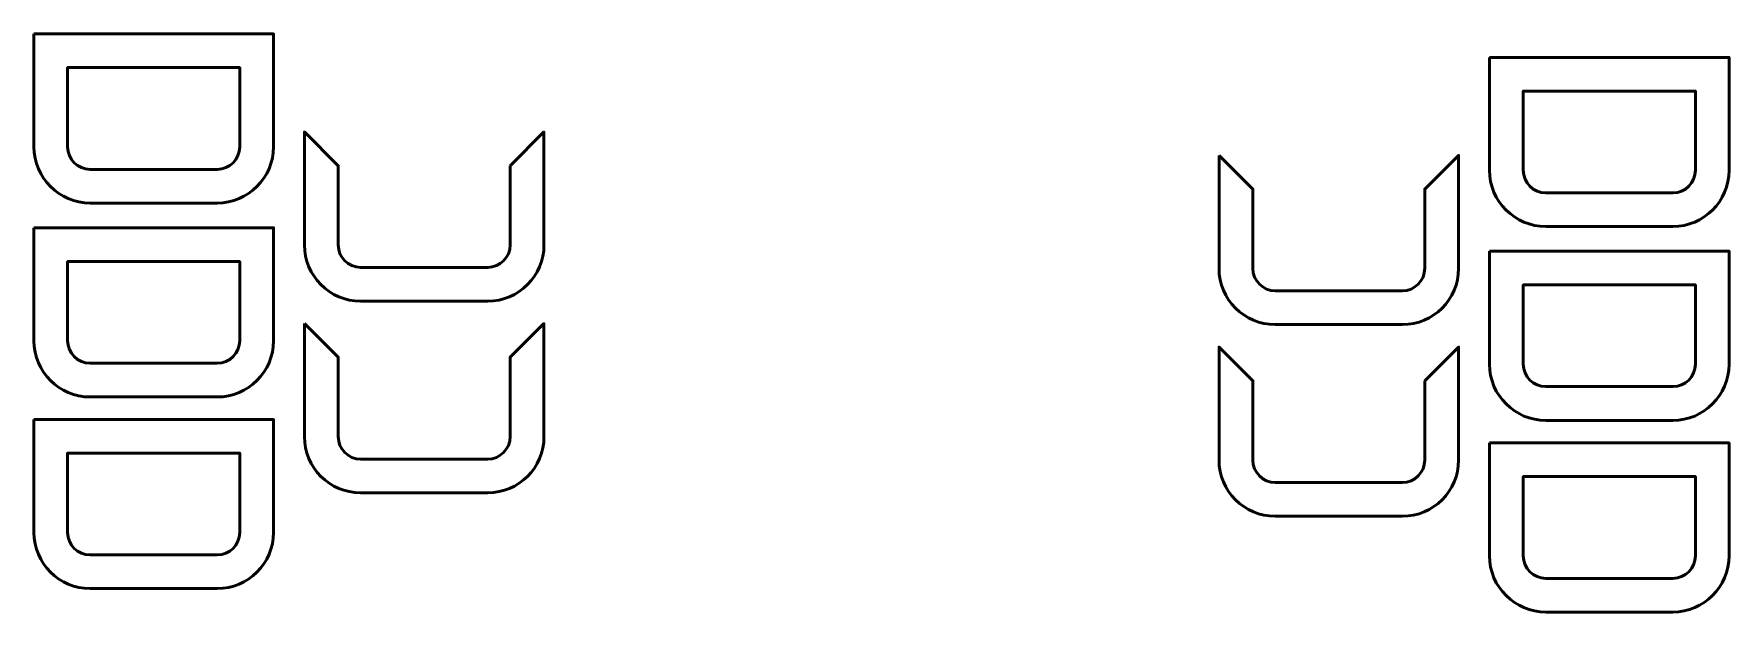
# Model space of a CAD drawing. Header units: inches. Extents: x 1117 to 1992, y -2324 to -585.
# Drawn here: x 1504.6 to 1614.3, y -1413.8 to -1376.3 of the extents above; entities that cross this region are included whole.
import ezdxf

# ---------------------------------------------------------------- set-up
doc = ezdxf.new("R2010")
doc.units = ezdxf.units.IN
doc.header["$MEASUREMENT"] = 0
doc.layers.add('Layer 1', color=7, linetype='Continuous')

msp = doc.modelspace()

# ---------------------------------------------------------------- linework, layer by layer
at = {"layer": 'Layer 1', "color": 18, "lineweight": 50, "true_color": 0x010101}
for points, knots in [([(1504.57, -1376.31), (1504.57, -1376.31), (1504.57, -1383.63), (1504.57, -1383.63), (1504.57, -1385.64), (1506.2, -1387.27), (1508.21, -1387.27), (1508.21, -1387.27), (1516.43, -1387.27), (1516.43, -1387.27), (1518.44, -1387.27), (1520.08, -1385.64), (1520.08, -1383.63), (1520.08, -1383.63), (1520.08, -1376.31), (1520.08, -1376.31), (1520.08, -1376.31), (1504.57, -1376.31), (1504.57, -1376.31)], [0, 0, 0, 0, 1, 1, 1, 2, 2, 2, 3, 3, 3, 4, 4, 4, 5, 5, 5, 6, 6, 6, 6]), ([(1598.8, -1377.83), (1598.8, -1377.83), (1598.8, -1385.15), (1598.8, -1385.15), (1598.8, -1387.16), (1600.44, -1388.79), (1602.45, -1388.79), (1602.45, -1388.79), (1610.67, -1388.79), (1610.67, -1388.79), (1612.68, -1388.79), (1614.31, -1387.16), (1614.31, -1385.15), (1614.31, -1385.15), (1614.31, -1377.83), (1614.31, -1377.83), (1614.31, -1377.83), (1598.8, -1377.83), (1598.8, -1377.83)], [0, 0, 0, 0, 1, 1, 1, 2, 2, 2, 3, 3, 3, 4, 4, 4, 5, 5, 5, 6, 6, 6, 6]), ([(1517.89, -1383.63), (1517.89, -1384.44), (1517.24, -1385.09), (1516.43, -1385.09), (1516.43, -1385.09), (1508.21, -1385.09), (1508.21, -1385.09), (1507.41, -1385.09), (1506.75, -1384.44), (1506.75, -1383.63), (1506.75, -1383.63), (1506.75, -1378.49), (1506.75, -1378.49), (1506.75, -1378.49), (1517.89, -1378.49), (1517.89, -1378.49), (1517.89, -1378.49), (1517.89, -1383.63), (1517.89, -1383.63), (1517.89, -1383.63), (1517.89, -1383.63), (1517.89, -1383.63)], [0, 0, 0, 0, 1, 1, 1, 2, 2, 2, 3, 3, 3, 4, 4, 4, 5, 5, 5, 6, 6, 6, 7, 7, 7, 7]), ([(1600.99, -1380.01), (1600.99, -1380.01), (1612.13, -1380.01), (1612.13, -1380.01), (1612.13, -1380.01), (1612.13, -1385.15), (1612.13, -1385.15), (1612.13, -1385.96), (1611.47, -1386.61), (1610.67, -1386.61), (1610.67, -1386.61), (1602.44, -1386.61), (1602.44, -1386.61), (1601.64, -1386.61), (1600.99, -1385.96), (1600.99, -1385.15), (1600.99, -1385.15), (1600.99, -1380.01), (1600.99, -1380.01), (1600.99, -1380.01), (1600.99, -1380.01), (1600.99, -1380.01)], [0, 0, 0, 0, 1, 1, 1, 2, 2, 2, 3, 3, 3, 4, 4, 4, 5, 5, 5, 6, 6, 6, 7, 7, 7, 7]), ([(1535.4, -1384.85), (1535.4, -1384.85), (1535.4, -1389.99), (1535.4, -1389.99), (1535.4, -1390.79), (1534.75, -1391.44), (1533.95, -1391.44), (1533.95, -1391.44), (1525.72, -1391.44), (1525.72, -1391.44), (1524.92, -1391.44), (1524.27, -1390.79), (1524.27, -1389.99), (1524.27, -1389.99), (1524.27, -1384.85), (1524.27, -1384.85), (1524.27, -1384.85), (1522.08, -1382.66), (1522.08, -1382.66), (1522.08, -1382.66), (1522.08, -1389.99), (1522.08, -1389.99), (1522.08, -1391.99), (1523.71, -1393.63), (1525.72, -1393.63), (1525.72, -1393.63), (1533.95, -1393.63), (1533.95, -1393.63), (1535.95, -1393.63), (1537.59, -1391.99), (1537.59, -1389.99), (1537.59, -1389.99), (1537.59, -1382.66), (1537.59, -1382.66), (1537.59, -1382.66), (1535.4, -1384.85), (1535.4, -1384.85)], [0, 0, 0, 0, 1, 1, 1, 2, 2, 2, 3, 3, 3, 4, 4, 4, 5, 5, 5, 6, 6, 6, 7, 7, 7, 8, 8, 8, 9, 9, 9, 10, 10, 10, 11, 11, 11, 12, 12, 12, 12]), ([(1581.29, -1384.18), (1581.29, -1384.18), (1581.29, -1391.51), (1581.29, -1391.51), (1581.29, -1393.51), (1582.92, -1395.15), (1584.93, -1395.15), (1584.93, -1395.15), (1593.16, -1395.15), (1593.16, -1395.15), (1595.16, -1395.15), (1596.8, -1393.51), (1596.8, -1391.51), (1596.8, -1391.51), (1596.8, -1384.18), (1596.8, -1384.18), (1596.8, -1384.18), (1594.61, -1386.37), (1594.61, -1386.37), (1594.61, -1386.37), (1594.61, -1391.5), (1594.61, -1391.5), (1594.61, -1392.31), (1593.96, -1392.96), (1593.16, -1392.96), (1593.16, -1392.96), (1584.93, -1392.96), (1584.93, -1392.96), (1584.13, -1392.96), (1583.48, -1392.31), (1583.48, -1391.5), (1583.48, -1391.5), (1583.48, -1386.37), (1583.48, -1386.37), (1583.48, -1386.37), (1581.29, -1384.18), (1581.29, -1384.18)], [0, 0, 0, 0, 1, 1, 1, 2, 2, 2, 3, 3, 3, 4, 4, 4, 5, 5, 5, 6, 6, 6, 7, 7, 7, 8, 8, 8, 9, 9, 9, 10, 10, 10, 11, 11, 11, 12, 12, 12, 12]), ([(1504.57, -1388.87), (1504.57, -1388.87), (1504.57, -1396.2), (1504.57, -1396.2), (1504.57, -1398.21), (1506.2, -1399.84), (1508.21, -1399.84), (1508.21, -1399.84), (1516.43, -1399.84), (1516.43, -1399.84), (1518.44, -1399.84), (1520.08, -1398.21), (1520.08, -1396.2), (1520.08, -1396.2), (1520.08, -1388.87), (1520.08, -1388.87), (1520.08, -1388.87), (1504.57, -1388.87), (1504.57, -1388.87)], [0, 0, 0, 0, 1, 1, 1, 2, 2, 2, 3, 3, 3, 4, 4, 4, 5, 5, 5, 6, 6, 6, 6]), ([(1598.8, -1390.39), (1598.8, -1390.39), (1598.8, -1397.72), (1598.8, -1397.72), (1598.8, -1399.73), (1600.44, -1401.36), (1602.45, -1401.36), (1602.45, -1401.36), (1610.67, -1401.36), (1610.67, -1401.36), (1612.68, -1401.36), (1614.31, -1399.73), (1614.31, -1397.72), (1614.31, -1397.72), (1614.31, -1390.39), (1614.31, -1390.39), (1614.31, -1390.39), (1598.8, -1390.39), (1598.8, -1390.39)], [0, 0, 0, 0, 1, 1, 1, 2, 2, 2, 3, 3, 3, 4, 4, 4, 5, 5, 5, 6, 6, 6, 6]), ([(1517.89, -1396.2), (1517.89, -1397), (1517.24, -1397.65), (1516.43, -1397.65), (1516.43, -1397.65), (1508.21, -1397.65), (1508.21, -1397.65), (1507.41, -1397.65), (1506.75, -1397), (1506.75, -1396.2), (1506.75, -1396.2), (1506.75, -1391.06), (1506.75, -1391.06), (1506.75, -1391.06), (1517.89, -1391.06), (1517.89, -1391.06), (1517.89, -1391.06), (1517.89, -1396.2), (1517.89, -1396.2), (1517.89, -1396.2), (1517.89, -1396.2), (1517.89, -1396.2)], [0, 0, 0, 0, 1, 1, 1, 2, 2, 2, 3, 3, 3, 4, 4, 4, 5, 5, 5, 6, 6, 6, 7, 7, 7, 7]), ([(1600.99, -1392.58), (1600.99, -1392.58), (1612.13, -1392.58), (1612.13, -1392.58), (1612.13, -1392.58), (1612.13, -1397.72), (1612.13, -1397.72), (1612.13, -1398.52), (1611.47, -1399.17), (1610.67, -1399.17), (1610.67, -1399.17), (1602.44, -1399.17), (1602.44, -1399.17), (1601.64, -1399.17), (1600.99, -1398.52), (1600.99, -1397.72), (1600.99, -1397.72), (1600.99, -1392.58), (1600.99, -1392.58), (1600.99, -1392.58), (1600.99, -1392.58), (1600.99, -1392.58)], [0, 0, 0, 0, 1, 1, 1, 2, 2, 2, 3, 3, 3, 4, 4, 4, 5, 5, 5, 6, 6, 6, 7, 7, 7, 7]), ([(1522.08, -1395.08), (1522.08, -1395.08), (1522.08, -1402.41), (1522.08, -1402.41), (1522.08, -1404.42), (1523.71, -1406.05), (1525.72, -1406.05), (1525.72, -1406.05), (1533.95, -1406.05), (1533.95, -1406.05), (1535.96, -1406.05), (1537.59, -1404.42), (1537.59, -1402.41), (1537.59, -1402.41), (1537.59, -1395.08), (1537.59, -1395.08), (1537.59, -1395.08), (1535.4, -1397.27), (1535.4, -1397.27), (1535.4, -1397.27), (1535.4, -1402.41), (1535.4, -1402.41), (1535.4, -1403.21), (1534.75, -1403.87), (1533.95, -1403.87), (1533.95, -1403.87), (1525.72, -1403.87), (1525.72, -1403.87), (1524.92, -1403.87), (1524.27, -1403.21), (1524.27, -1402.41), (1524.27, -1402.41), (1524.27, -1397.27), (1524.27, -1397.27), (1524.27, -1397.27), (1522.08, -1395.08), (1522.08, -1395.08)], [0, 0, 0, 0, 1, 1, 1, 2, 2, 2, 3, 3, 3, 4, 4, 4, 5, 5, 5, 6, 6, 6, 7, 7, 7, 8, 8, 8, 9, 9, 9, 10, 10, 10, 11, 11, 11, 12, 12, 12, 12]), ([(1594.61, -1398.79), (1594.61, -1398.79), (1594.61, -1403.93), (1594.61, -1403.93), (1594.61, -1404.73), (1593.96, -1405.39), (1593.16, -1405.39), (1593.16, -1405.39), (1584.93, -1405.39), (1584.93, -1405.39), (1584.13, -1405.39), (1583.48, -1404.73), (1583.48, -1403.93), (1583.48, -1403.93), (1583.48, -1398.79), (1583.48, -1398.79), (1583.48, -1398.79), (1581.29, -1396.61), (1581.29, -1396.61), (1581.29, -1396.61), (1581.29, -1403.93), (1581.29, -1403.93), (1581.29, -1405.94), (1582.92, -1407.57), (1584.93, -1407.57), (1584.93, -1407.57), (1593.16, -1407.57), (1593.16, -1407.57), (1595.16, -1407.57), (1596.8, -1405.94), (1596.8, -1403.93), (1596.8, -1403.93), (1596.8, -1396.61), (1596.8, -1396.61), (1596.8, -1396.61), (1594.61, -1398.79), (1594.61, -1398.79)], [0, 0, 0, 0, 1, 1, 1, 2, 2, 2, 3, 3, 3, 4, 4, 4, 5, 5, 5, 6, 6, 6, 7, 7, 7, 8, 8, 8, 9, 9, 9, 10, 10, 10, 11, 11, 11, 12, 12, 12, 12]), ([(1504.57, -1401.3), (1504.57, -1401.3), (1504.57, -1408.62), (1504.57, -1408.62), (1504.57, -1410.63), (1506.2, -1412.26), (1508.21, -1412.26), (1508.21, -1412.26), (1516.43, -1412.26), (1516.43, -1412.26), (1518.44, -1412.26), (1520.08, -1410.63), (1520.08, -1408.62), (1520.08, -1408.62), (1520.08, -1401.3), (1520.08, -1401.3), (1520.08, -1401.3), (1504.57, -1401.3), (1504.57, -1401.3)], [0, 0, 0, 0, 1, 1, 1, 2, 2, 2, 3, 3, 3, 4, 4, 4, 5, 5, 5, 6, 6, 6, 6]), ([(1517.89, -1408.62), (1517.89, -1409.43), (1517.24, -1410.08), (1516.43, -1410.08), (1516.43, -1410.08), (1508.21, -1410.08), (1508.21, -1410.08), (1507.41, -1410.08), (1506.75, -1409.43), (1506.75, -1408.62), (1506.75, -1408.62), (1506.75, -1403.48), (1506.75, -1403.48), (1506.75, -1403.48), (1517.89, -1403.48), (1517.89, -1403.48), (1517.89, -1403.48), (1517.89, -1408.62), (1517.89, -1408.62), (1517.89, -1408.62), (1517.89, -1408.62), (1517.89, -1408.62)], [0, 0, 0, 0, 1, 1, 1, 2, 2, 2, 3, 3, 3, 4, 4, 4, 5, 5, 5, 6, 6, 6, 7, 7, 7, 7]), ([(1598.8, -1402.82), (1598.8, -1402.82), (1598.8, -1410.14), (1598.8, -1410.14), (1598.8, -1412.15), (1600.44, -1413.78), (1602.45, -1413.78), (1602.45, -1413.78), (1610.67, -1413.78), (1610.67, -1413.78), (1612.68, -1413.78), (1614.31, -1412.15), (1614.31, -1410.14), (1614.31, -1410.14), (1614.31, -1402.82), (1614.31, -1402.82), (1614.31, -1402.82), (1598.8, -1402.82), (1598.8, -1402.82)], [0, 0, 0, 0, 1, 1, 1, 2, 2, 2, 3, 3, 3, 4, 4, 4, 5, 5, 5, 6, 6, 6, 6]), ([(1600.99, -1405), (1600.99, -1405), (1612.13, -1405), (1612.13, -1405), (1612.13, -1405), (1612.13, -1410.14), (1612.13, -1410.14), (1612.13, -1410.95), (1611.47, -1411.6), (1610.67, -1411.6), (1610.67, -1411.6), (1602.44, -1411.6), (1602.44, -1411.6), (1601.64, -1411.6), (1600.99, -1410.95), (1600.99, -1410.14), (1600.99, -1410.14), (1600.99, -1405), (1600.99, -1405), (1600.99, -1405), (1600.99, -1405), (1600.99, -1405)], [0, 0, 0, 0, 1, 1, 1, 2, 2, 2, 3, 3, 3, 4, 4, 4, 5, 5, 5, 6, 6, 6, 7, 7, 7, 7])]:
    msp.add_open_spline(points, degree=3, knots=knots, dxfattribs=at)

doc.saveas('drawing.dxf')
